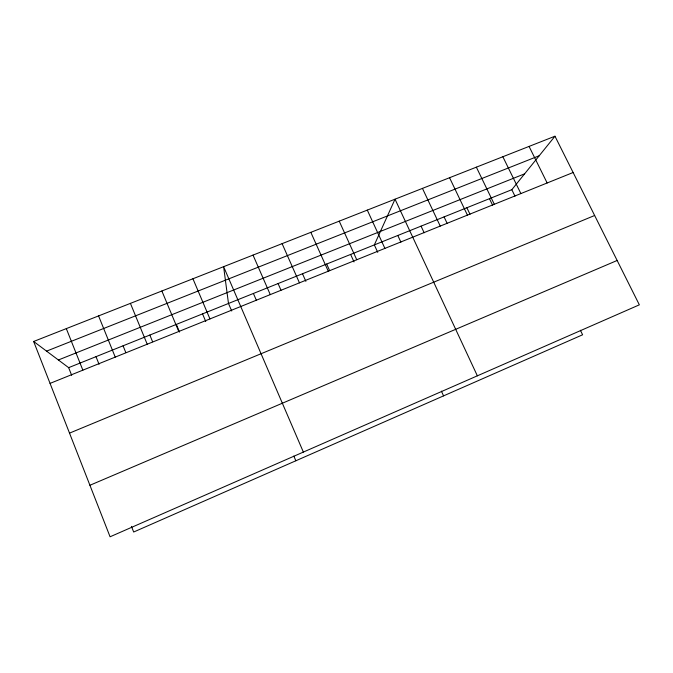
<?xml version="1.0" encoding="UTF-8"?>
<svg xmlns="http://www.w3.org/2000/svg" width="673" height="673" viewBox="0 0 673 673"><rect width="100%" height="100%" fill="white"/><g stroke="black" fill="none" stroke-linecap="round" stroke-linejoin="round"><path stroke-width="1.01" d="M33.65 341.472L68.646 367.651L511.825 189.693L554.973 136.215L639.35 304.835L110.078 536.785L33.65 341.472L554.973 136.215M89.921 485.275L617.149 260.476M69.512 433.126L594.638 215.486M50.054 383.391L573.127 172.507M58.383 359.979L524.62 173.836M46.563 351.129L539.208 155.749M529.062 146.411L547.149 182.98M502.857 156.733L520.877 193.572M511.825 189.693L514.971 196.146M580.387 330.241L582.608 334.784L133.675 532.023L131.437 526.37M476.358 167.165L494.302 204.281M489.456 198.678L492.594 205.172M466.877 207.747L469.998 214.275M449.556 177.714L467.424 215.116M444.079 216.899L447.192 223.478M422.451 188.39L440.235 226.078M421.054 226.145L424.158 232.765M477.359 375.828L395.026 199.183L374.331 244.905L377.746 252.35M397.81 235.483L400.898 242.145M367.29 210.111L384.906 248.387M441.395 391.139L443.566 395.875M339.226 221.156L356.749 259.744M350.625 254.428L354.023 261.923M326.683 264.043L329.644 270.647M310.833 232.336L328.264 271.227M302.497 273.751L305.87 281.348M282.105 243.651L299.443 282.845M278.075 283.56L281.011 290.248M253.031 255.092L270.268 294.606M253.401 293.462L256.329 300.2M303.363 452.079L223.613 266.676L228.484 303.473L231.714 311.01M293.823 456.067L295.842 460.778M192.932 278.757L209.959 318.926M202.539 313.887L205.753 321.484M176.326 324.411L179.523 332.058M161.873 290.988L178.782 331.495M149.835 335.053L152.611 341.791M130.419 303.372L147.21 344.223M123.066 345.804L125.826 352.593M98.569 315.906L115.234 357.111M96.003 356.673L99.049 364.278M66.316 328.609L82.855 370.167M68.646 367.651L71.675 375.315"/></g></svg>
